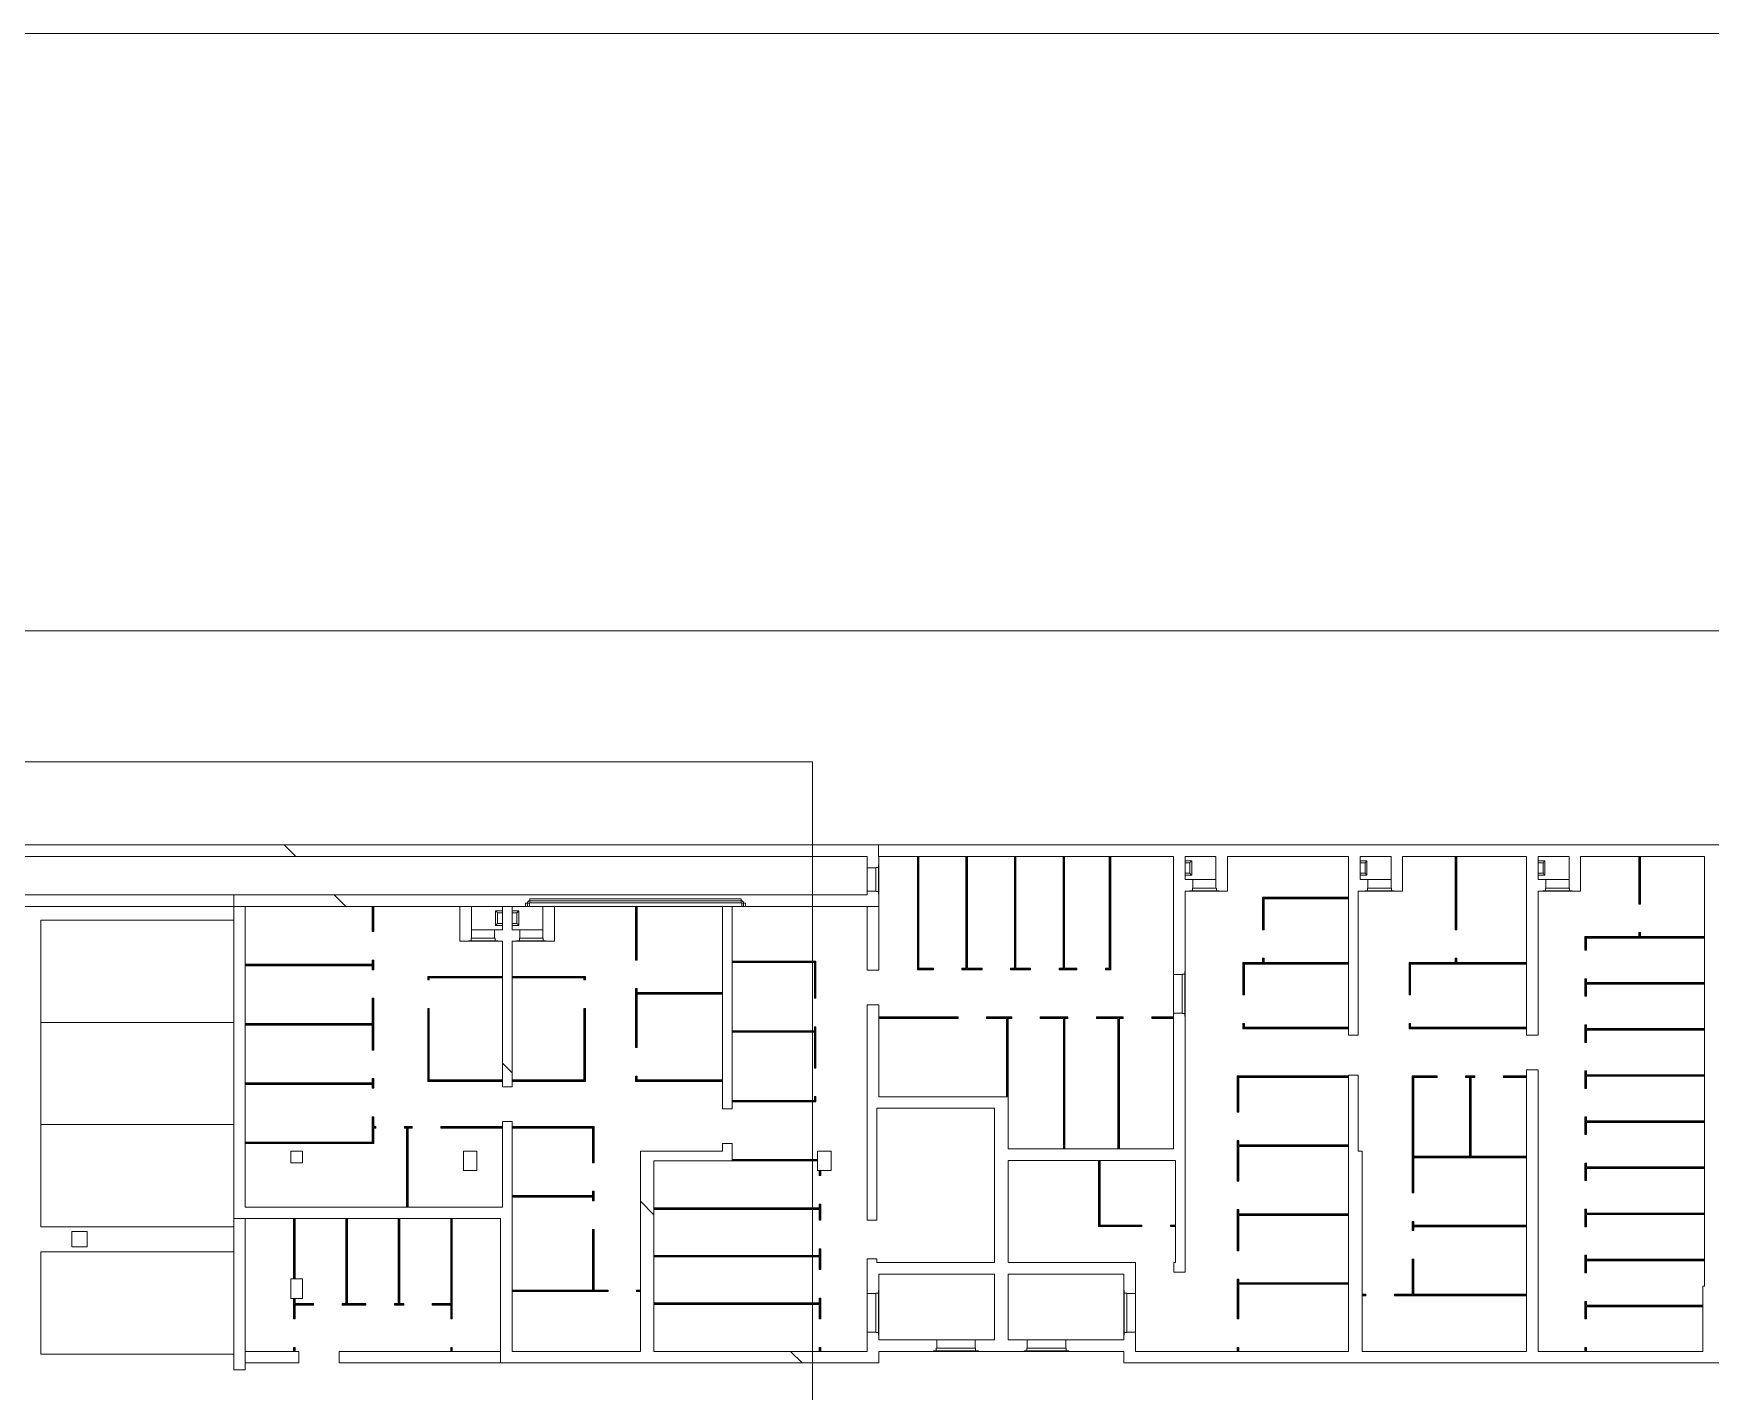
# Model space of a CAD drawing. Extents: x -1067 to 613, y -179 to 712.
# Drawn here: x 444.53 to 479.31, y 53.7 to 81.86 of the extents above; entities that cross this region are included whole.
import ezdxf
from ezdxf.lldxf.tags import DXFTag

# ---------------------------------------------------------------- set-up
doc = ezdxf.new("R2010")
doc.units = 0
doc.layers.get('0').update_dxf_attribs({"lineweight": 13})
doc.layers.add('G-____-TTLB-OTLN', color=7, linetype='Continuous', lineweight=13)
doc.layers.add('G-XREF-____-OTLN', color=7, linetype='Continuous', lineweight=13)
tags = doc.linetypes.add('IMPORT-_Verdeckte Linien_', pattern=[0.003, 0.002, -0.001]).pattern_tags.tags
tags[6:7] = [DXFTag(74, 4), DXFTag(75, 0), DXFTag(340, '0'), DXFTag(46, 1.0), DXFTag(50, 0.0), DXFTag(44, 0.0), DXFTag(45, 0.0)]
tags[4:5] = [DXFTag(74, 4), DXFTag(75, 0), DXFTag(340, '0'), DXFTag(46, 1.0), DXFTag(50, 0.0), DXFTag(44, 0.0), DXFTag(45, 0.0)]

# ---------------------------------------------------------------- blocks, each defined once
blk = doc.blocks.new('Blockreferenz-A0UNPC446I')
at = {"layer": 'G-XREF-____-OTLN', "color": 18, "linetype": 'ByBlock', "lineweight": -2, "ltscale": 0.13, "true_color": 0x4c0000}
blk.add_line((419.469, 69.471), (493.496, 69.471), dxfattribs=at)
at = {"layer": 'G-XREF-____-OTLN', "color": 0, "linetype": 'ByBlock', "lineweight": -2, "ltscale": 0.13}
for p, q in [((495.452, 65.036), (418.897, 65.036)), ((419.137, 64.796), (461.824, 64.796)), ((449.97, 64.796), (449.73, 65.036)), ((461.824, 64.796), (461.824, 64.556)), ((462.064, 64.62), (462.064, 64.796)), ((462.064, 64.796), (468.176, 64.796)), ((462.864, 64.796), (462.864, 62.444)), ((462.88, 62.46), (462.88, 64.796)), ((462.896, 62.476), (462.896, 64.796)), ((463.868, 64.796), (463.868, 62.476)), ((463.884, 62.476), (463.884, 64.796)), ((463.9, 62.476), (463.9, 64.796)), ((464.876, 64.796), (464.876, 62.476)), ((464.892, 62.476), (464.892, 64.796)), ((464.908, 62.476), (464.908, 64.796)), ((465.884, 64.796), (465.884, 62.476)), ((465.9, 62.476), (465.9, 64.796)), ((465.916, 62.476), (465.916, 64.796)), ((466.844, 64.796), (466.844, 62.476)), ((466.86, 62.46), (466.86, 64.796)), ((466.876, 62.444), (466.876, 64.796)), ((468.176, 64.796), (468.176, 62.344)), ((468.416, 64.316), (468.416, 64.796)), ((468.416, 64.796), (469.056, 64.796)), ((468.556, 64.706), (468.416, 64.706)), ((468.556, 64.406), (468.556, 64.706)), ((469.056, 64.796), (469.056, 64.14)), ((469.296, 64.076), (469.296, 64.796)), ((469.296, 64.796), (471.808, 64.796)), ((471.808, 64.796), (471.808, 61.236)), ((472.048, 64.316), (472.048, 64.796)), ((472.048, 64.796), (472.688, 64.796)), ((472.188, 64.706), (472.048, 64.706)), ((472.188, 64.406), (472.188, 64.706)), ((472.688, 64.796), (472.688, 64.14)), ((472.928, 64.076), (472.928, 64.796)), ((472.928, 64.796), (475.5, 64.796)), ((474.02, 64.796), (474.02, 63.276)), ((474.036, 64.796), (474.036, 63.276)), ((474.052, 63.276), (474.052, 64.796)), ((475.5, 64.796), (475.5, 61.092)), ((475.74, 64.316), (475.74, 64.796)), ((475.74, 64.796), (476.38, 64.796)), ((475.88, 64.706), (475.74, 64.706)), ((475.88, 64.406), (475.88, 64.706)), ((476.38, 64.796), (476.38, 64.14)), ((476.62, 64.076), (476.62, 64.796)), ((476.62, 64.796), (479.192, 64.796)), ((477.828, 64.796), (477.828, 63.808)), ((477.844, 63.808), (477.844, 64.796)), ((477.86, 63.808), (477.86, 64.796)), ((479.192, 64.796), (479.192, 59.312)), ((461.824, 64.556), (462, 64.556)), ((461.824, 64.076), (461.824, 64.556)), ((462, 64.564), (462.056, 64.564)), ((462, 64.556), (462, 64.076)), ((462.056, 64.564), (462.056, 64.62)), ((462.056, 64.62), (462.064, 64.62)), ((462.056, 64.564), (462.056, 64.068)), ((462.064, 64.62), (462.064, 64.012)), ((468.416, 64.666), (468.516, 64.666)), ((468.516, 64.446), (468.416, 64.446)), ((468.416, 64.406), (468.556, 64.406)), ((468.516, 64.666), (468.516, 64.446)), ((472.048, 64.666), (472.148, 64.666)), ((472.148, 64.446), (472.048, 64.446)), ((472.048, 64.406), (472.188, 64.406)), ((472.148, 64.666), (472.148, 64.446)), ((475.74, 64.666), (475.84, 64.666)), ((475.84, 64.446), (475.74, 64.446)), ((475.74, 64.406), (475.88, 64.406)), ((475.84, 64.666), (475.84, 64.446)), ((461.824, 63.996), (419.137, 63.996)), ((451.01, 63.756), (450.77, 63.996)), ((462, 64.076), (461.824, 64.076)), ((461.824, 64.076), (461.824, 63.996)), ((462.056, 64.068), (462, 64.068)), ((462.056, 64.012), (462.056, 64.068)), ((462.064, 64.012), (462.056, 64.012)), ((462.064, 62.436), (462.064, 64.012)), ((468.576, 64.316), (468.416, 64.316)), ((468.416, 62.408), (468.416, 64.076)), ((468.416, 64.076), (468.512, 64.076)), ((468.512, 64.076), (468.512, 64.084)), ((468.512, 64.084), (468.568, 64.084)), ((469.12, 64.076), (468.512, 64.076)), ((468.568, 64.084), (468.568, 64.14)), ((468.568, 64.14), (468.576, 64.14)), ((469.064, 64.084), (468.568, 64.084)), ((468.576, 64.14), (468.576, 64.316)), ((468.576, 64.316), (469.056, 64.316)), ((469.056, 64.14), (468.576, 64.14)), ((469.064, 64.14), (469.064, 64.084)), ((469.064, 64.084), (469.12, 64.084)), ((469.12, 64.084), (469.12, 64.076)), ((469.12, 64.076), (469.296, 64.076)), ((472.008, 61.092), (472.008, 64.076)), ((472.008, 64.076), (472.144, 64.076)), ((472.208, 64.316), (472.048, 64.316)), ((472.144, 64.076), (472.144, 64.084)), ((472.144, 64.084), (472.2, 64.084)), ((472.752, 64.076), (472.144, 64.076)), ((472.2, 64.084), (472.2, 64.14)), ((472.696, 64.084), (472.2, 64.084)), ((472.208, 64.14), (472.208, 64.316)), ((472.208, 64.316), (472.688, 64.316)), ((472.688, 64.14), (472.208, 64.14)), ((472.696, 64.14), (472.696, 64.084)), ((472.696, 64.084), (472.752, 64.084)), ((472.752, 64.084), (472.752, 64.076)), ((472.752, 64.076), (472.928, 64.076)), ((475.9, 64.316), (475.74, 64.316)), ((475.74, 61.092), (475.74, 64.076)), ((475.74, 64.076), (475.836, 64.076)), ((475.836, 64.076), (475.836, 64.084)), ((475.836, 64.084), (475.892, 64.084)), ((476.444, 64.076), (475.836, 64.076)), ((475.892, 64.084), (475.892, 64.14)), ((476.388, 64.084), (475.892, 64.084)), ((475.9, 64.14), (475.9, 64.316)), ((475.9, 64.316), (476.38, 64.316)), ((476.38, 64.14), (475.9, 64.14)), ((476.38, 64.14), (476.388, 64.14)), ((476.388, 64.14), (476.388, 64.084)), ((476.388, 64.084), (476.444, 64.084)), ((476.444, 64.084), (476.444, 64.076)), ((476.444, 64.076), (476.62, 64.076)), ((428.684, 63.756), (448.684, 63.756)), ((448.684, 63.756), (448.684, 54.152)), ((448.924, 62.527), (448.924, 63.756)), ((448.924, 63.756), (453.376, 63.756)), ((451.556, 63.756), (451.556, 63.239)), ((451.572, 63.239), (451.572, 63.756)), ((451.588, 63.239), (451.588, 63.756)), ((453.376, 63.756), (453.376, 63.036)), ((453.616, 63.1), (453.616, 63.756)), ((453.616, 63.756), (454.256, 63.756)), ((454.256, 63.666), (454.116, 63.666)), ((454.116, 63.666), (454.116, 63.366)), ((454.256, 63.756), (454.256, 63.276)), ((454.456, 63.276), (454.456, 63.756)), ((454.456, 63.756), (454.736, 63.756)), ((454.596, 63.666), (454.456, 63.666)), ((454.596, 63.366), (454.596, 63.666)), ((454.816, 63.828), (454.736, 63.828)), ((454.736, 63.828), (454.736, 63.756)), ((454.736, 63.828), (454.816, 63.828)), ((454.736, 63.756), (454.816, 63.756)), ((454.816, 63.756), (454.816, 63.828)), ((454.816, 63.756), (455.096, 63.756)), ((454.824, 63.916), (454.824, 63.836)), ((459.212, 63.916), (454.824, 63.916)), ((454.824, 63.836), (454.824, 63.916)), ((454.824, 63.836), (459.212, 63.836)), ((455.096, 63.756), (455.096, 63.1)), ((455.336, 63.036), (455.336, 63.756)), ((455.336, 63.756), (458.82, 63.756)), ((457.02, 63.756), (457.02, 62.646)), ((457.036, 62.646), (457.036, 63.756)), ((457.052, 62.646), (457.052, 63.756)), ((458.82, 63.756), (458.82, 60.144)), ((459.02, 59.56), (459.02, 63.756)), ((459.02, 63.756), (459.22, 63.756)), ((459.212, 63.836), (459.212, 63.916)), ((459.212, 63.916), (459.212, 63.836)), ((459.3, 63.828), (459.22, 63.828)), ((459.22, 63.828), (459.22, 63.756)), ((459.22, 63.828), (459.3, 63.828)), ((459.22, 63.756), (459.3, 63.756)), ((459.3, 63.756), (459.3, 63.828)), ((459.3, 63.756), (461.824, 63.756)), ((461.824, 63.756), (461.824, 62.436)), ((471.808, 63.948), (470.024, 63.948)), ((470.024, 63.948), (470.024, 63.276)), ((471.808, 63.932), (470.04, 63.932)), ((470.04, 63.932), (470.04, 63.276)), ((470.056, 63.276), (470.056, 63.916)), ((470.056, 63.916), (471.808, 63.916)), ((477.828, 63.808), (477.86, 63.808)), ((454.116, 63.366), (454.256, 63.366)), ((454.156, 63.406), (454.156, 63.626)), ((454.156, 63.626), (454.256, 63.626)), ((454.256, 63.406), (454.156, 63.406)), ((454.456, 63.626), (454.556, 63.626)), ((454.556, 63.406), (454.456, 63.406)), ((454.456, 63.366), (454.596, 63.366)), ((454.556, 63.626), (454.556, 63.406)), ((451.556, 63.239), (451.588, 63.239)), ((453.376, 63.036), (453.552, 63.036)), ((453.552, 63.036), (453.552, 63.044)), ((453.552, 63.044), (453.608, 63.044)), ((454.16, 63.036), (453.552, 63.036)), ((453.608, 63.044), (453.608, 63.1)), ((454.104, 63.044), (453.608, 63.044)), ((453.616, 63.276), (454.096, 63.276)), ((453.616, 63.1), (454.096, 63.1)), ((454.256, 63.276), (454.096, 63.276)), ((454.096, 63.276), (454.096, 63.1)), ((454.096, 63.1), (454.104, 63.1)), ((454.104, 63.1), (454.104, 63.044)), ((454.104, 63.044), (454.16, 63.044)), ((454.16, 63.044), (454.16, 63.036)), ((454.16, 63.036), (454.256, 63.036)), ((454.256, 63.036), (454.256, 60.02)), ((454.616, 63.276), (454.456, 63.276)), ((454.456, 60.02), (454.456, 63.036)), ((454.456, 63.036), (454.552, 63.036)), ((454.552, 63.036), (454.552, 63.044)), ((454.552, 63.044), (454.608, 63.044)), ((455.16, 63.036), (454.552, 63.036)), ((454.608, 63.044), (454.608, 63.1)), ((455.104, 63.044), (454.608, 63.044)), ((454.616, 63.1), (454.616, 63.276)), ((454.616, 63.276), (455.096, 63.276)), ((455.096, 63.1), (454.616, 63.1)), ((455.096, 63.1), (455.104, 63.1)), ((455.104, 63.1), (455.104, 63.044)), ((455.104, 63.044), (455.16, 63.044)), ((455.16, 63.044), (455.16, 63.036)), ((455.16, 63.036), (455.336, 63.036)), ((470.024, 63.276), (470.056, 63.276)), ((474.02, 63.276), (474.052, 63.276)), ((477.828, 63.136), (476.708, 63.136)), ((476.708, 63.136), (476.708, 62.852)), ((476.724, 62.852), (476.724, 63.136)), ((479.192, 63.12), (476.724, 63.12)), ((476.74, 63.12), (476.74, 63.104)), ((476.74, 62.852), (476.74, 63.104)), ((476.74, 63.104), (479.192, 63.104)), ((477.86, 63.216), (477.828, 63.216)), ((477.828, 63.216), (477.828, 63.136)), ((477.828, 63.136), (477.844, 63.136)), ((477.844, 63.136), (477.844, 63.216)), ((477.86, 63.136), (477.86, 63.216)), ((479.192, 63.136), (477.86, 63.136)), ((451.588, 62.647), (451.556, 62.647)), ((451.556, 62.647), (451.556, 62.559)), ((451.572, 62.447), (451.572, 62.647)), ((451.588, 62.447), (451.588, 62.647)), ((457.02, 62.646), (457.052, 62.646)), ((460.76, 62.627), (459.02, 62.627)), ((459.02, 62.611), (460.744, 62.611)), ((460.744, 62.611), (460.744, 61.853)), ((460.76, 61.853), (460.76, 62.627)), ((470.056, 62.684), (470.024, 62.684)), ((470.024, 62.684), (470.024, 62.596)), ((470.04, 62.684), (470.04, 62.596)), ((470.056, 62.596), (470.056, 62.684)), ((474.052, 62.684), (474.02, 62.684)), ((474.02, 62.684), (474.02, 62.596)), ((474.036, 62.684), (474.036, 62.596)), ((474.052, 62.596), (474.052, 62.684)), ((476.708, 62.852), (476.74, 62.852)), ((451.556, 62.559), (448.924, 62.559)), ((451.556, 62.543), (448.924, 62.543)), ((448.924, 62.527), (451.556, 62.527)), ((448.924, 57.524), (448.924, 62.527)), ((451.556, 62.559), (451.556, 62.543)), ((451.556, 62.527), (451.556, 62.447)), ((451.556, 62.447), (451.588, 62.447)), ((454.256, 62.308), (452.708, 62.308)), ((452.708, 62.308), (452.708, 62.236)), ((452.724, 62.236), (452.724, 62.292)), ((452.724, 62.292), (454.256, 62.292)), ((452.74, 62.236), (452.74, 62.276)), ((452.74, 62.276), (454.256, 62.276)), ((455.98, 62.308), (454.456, 62.308)), ((455.964, 62.292), (454.456, 62.292)), ((454.456, 62.276), (455.948, 62.276)), ((455.948, 62.276), (455.948, 62.236)), ((455.964, 62.236), (455.964, 62.292)), ((455.98, 62.236), (455.98, 62.308)), ((459.02, 62.595), (460.728, 62.595)), ((460.728, 62.595), (460.728, 61.853)), ((461.824, 62.436), (462.064, 62.436)), ((462.864, 62.444), (463.196, 62.444)), ((463.196, 62.46), (462.88, 62.46)), ((463.196, 62.476), (462.896, 62.476)), ((463.196, 62.444), (463.196, 62.476)), ((463.868, 62.476), (463.788, 62.476)), ((463.788, 62.476), (463.788, 62.444)), ((463.788, 62.46), (464.204, 62.46)), ((463.788, 62.444), (464.204, 62.444)), ((463.868, 62.476), (463.884, 62.476)), ((464.204, 62.476), (463.9, 62.476)), ((464.204, 62.444), (464.204, 62.476)), ((464.876, 62.476), (464.796, 62.476)), ((464.796, 62.476), (464.796, 62.444)), ((464.796, 62.46), (465.212, 62.46)), ((464.796, 62.444), (465.212, 62.444)), ((464.876, 62.476), (464.892, 62.476)), ((465.212, 62.476), (464.908, 62.476)), ((465.212, 62.444), (465.212, 62.476)), ((465.884, 62.476), (465.804, 62.476)), ((465.804, 62.476), (465.804, 62.444)), ((465.804, 62.46), (466.172, 62.46)), ((465.804, 62.444), (466.172, 62.444)), ((465.884, 62.476), (465.9, 62.476)), ((466.172, 62.476), (465.916, 62.476)), ((466.172, 62.444), (466.172, 62.476)), ((466.844, 62.476), (466.764, 62.476)), ((466.764, 62.476), (466.764, 62.444)), ((466.764, 62.46), (466.86, 62.46)), ((466.764, 62.444), (466.876, 62.444)), ((468.176, 62.344), (468.352, 62.344)), ((468.176, 61.544), (468.176, 62.344)), ((468.352, 62.352), (468.408, 62.352)), ((468.352, 62.344), (468.352, 61.544)), ((468.408, 62.352), (468.408, 62.408)), ((468.408, 62.408), (468.416, 62.408)), ((468.408, 62.352), (468.408, 61.536)), ((468.416, 62.408), (468.416, 61.48)), ((470.024, 62.596), (469.616, 62.596)), ((469.616, 62.596), (469.616, 61.924)), ((471.808, 62.58), (469.632, 62.58)), ((469.632, 62.58), (469.632, 61.924)), ((469.648, 61.924), (469.648, 62.564)), ((469.648, 62.564), (471.808, 62.564)), ((470.04, 62.596), (470.056, 62.596)), ((471.808, 62.596), (470.056, 62.596)), ((474.02, 62.596), (473.06, 62.596)), ((473.06, 62.596), (473.06, 61.924)), ((475.5, 62.58), (473.076, 62.58)), ((473.076, 62.58), (473.076, 61.924)), ((473.092, 61.924), (473.092, 62.564)), ((473.092, 62.564), (475.5, 62.564)), ((474.036, 62.596), (474.052, 62.596)), ((475.5, 62.596), (474.052, 62.596)), ((476.74, 62.26), (476.708, 62.26)), ((476.708, 62.26), (476.708, 61.896)), ((476.724, 61.896), (476.724, 62.26)), ((476.74, 62.18), (476.74, 62.26)), ((452.708, 62.236), (452.74, 62.236)), ((455.948, 62.236), (455.98, 62.236)), ((457.052, 62.054), (457.02, 62.054)), ((457.02, 62.054), (457.02, 60.832)), ((457.036, 60.832), (457.036, 62.054)), ((457.052, 61.974), (457.052, 62.054)), ((458.82, 61.974), (457.052, 61.974)), ((457.052, 61.958), (457.052, 61.974)), ((458.82, 61.958), (457.052, 61.958)), ((457.052, 60.832), (457.052, 61.942)), ((457.052, 61.942), (458.82, 61.942)), ((469.616, 61.924), (469.648, 61.924)), ((473.06, 61.924), (473.092, 61.924)), ((479.192, 62.18), (476.74, 62.18)), ((479.192, 62.164), (476.74, 62.164)), ((476.74, 62.164), (476.74, 62.148)), ((476.74, 61.896), (476.74, 62.148)), ((476.74, 62.148), (479.192, 62.148)), ((451.588, 61.855), (451.556, 61.855)), ((451.556, 61.855), (451.556, 61.33)), ((451.572, 60.781), (451.572, 61.855)), ((451.588, 60.781), (451.588, 61.855)), ((452.74, 61.644), (452.708, 61.644)), ((452.708, 61.644), (452.708, 60.128)), ((452.724, 60.144), (452.724, 61.644)), ((452.74, 60.16), (452.74, 61.644)), ((455.98, 61.644), (455.948, 61.644)), ((455.948, 61.644), (455.948, 60.16)), ((455.964, 60.144), (455.964, 61.644)), ((455.98, 60.128), (455.98, 61.644)), ((460.728, 61.853), (460.76, 61.853)), ((462.064, 61.716), (461.824, 61.716)), ((461.824, 61.716), (461.824, 57.252)), ((462.064, 59.812), (462.064, 61.716)), ((476.708, 61.896), (476.74, 61.896)), ((451.556, 61.33), (448.924, 61.33)), ((451.556, 61.314), (448.924, 61.314)), ((448.924, 61.298), (451.556, 61.298)), ((451.556, 61.33), (451.556, 61.314)), ((451.556, 61.298), (451.556, 60.781)), ((460.76, 61.261), (460.728, 61.261)), ((460.728, 61.261), (460.728, 61.181)), ((460.744, 60.407), (460.744, 61.261)), ((460.76, 60.407), (460.76, 61.261)), ((463.708, 61.468), (462.064, 61.468)), ((462.064, 61.452), (463.708, 61.452)), ((462.064, 61.436), (463.708, 61.436)), ((463.708, 61.436), (463.708, 61.468)), ((464.82, 61.468), (464.3, 61.468)), ((464.3, 61.468), (464.3, 61.436)), ((464.3, 61.452), (464.82, 61.452)), ((464.3, 61.436), (464.712, 61.436)), ((464.712, 61.436), (464.712, 59.812)), ((464.728, 59.812), (464.728, 61.436)), ((464.728, 61.436), (464.744, 61.436)), ((464.744, 59.812), (464.744, 61.436)), ((464.744, 61.436), (464.82, 61.436)), ((464.82, 61.436), (464.82, 61.468)), ((465.986, 61.468), (465.412, 61.468)), ((465.412, 61.468), (465.412, 61.436)), ((465.412, 61.452), (465.986, 61.452)), ((465.412, 61.436), (465.892, 61.436)), ((465.892, 61.436), (465.892, 58.732)), ((465.908, 58.732), (465.908, 61.436)), ((465.908, 61.436), (465.924, 61.436)), ((465.924, 58.732), (465.924, 61.436)), ((465.924, 61.436), (465.986, 61.436)), ((465.986, 61.436), (465.986, 61.468)), ((467.131, 61.468), (466.578, 61.468)), ((466.578, 61.468), (466.578, 61.436)), ((466.578, 61.452), (467.131, 61.452)), ((466.578, 61.436), (467.024, 61.436)), ((467.024, 61.436), (467.024, 58.732)), ((467.04, 58.732), (467.04, 61.436)), ((467.04, 61.436), (467.056, 61.436)), ((467.056, 58.732), (467.056, 61.436)), ((467.056, 61.436), (467.131, 61.436)), ((467.131, 61.436), (467.131, 61.468)), ((468.176, 61.468), (467.723, 61.468)), ((467.723, 61.468), (467.723, 61.436)), ((467.723, 61.452), (468.176, 61.452)), ((467.723, 61.436), (468.176, 61.436)), ((468.352, 61.544), (468.176, 61.544)), ((468.176, 61.544), (468.176, 58.732)), ((468.408, 61.536), (468.352, 61.536)), ((468.408, 61.48), (468.408, 61.536)), ((468.416, 61.48), (468.408, 61.48)), ((468.416, 56.172), (468.416, 61.48)), ((469.648, 61.332), (469.616, 61.332)), ((469.616, 61.332), (469.616, 61.22)), ((469.616, 61.22), (471.808, 61.22)), ((469.632, 61.236), (469.632, 61.332)), ((471.808, 61.236), (469.632, 61.236)), ((469.648, 61.252), (469.648, 61.332)), ((471.808, 61.252), (469.648, 61.252)), ((471.808, 61.236), (471.808, 61.092)), ((473.092, 61.332), (473.06, 61.332)), ((473.06, 61.332), (473.06, 61.22)), ((473.06, 61.22), (475.5, 61.22)), ((473.076, 61.236), (473.076, 61.332)), ((475.5, 61.236), (473.076, 61.236)), ((473.092, 61.252), (473.092, 61.332)), ((475.5, 61.252), (473.092, 61.252)), ((476.74, 61.304), (476.708, 61.304)), ((476.708, 61.304), (476.708, 60.94)), ((476.724, 60.94), (476.724, 61.304)), ((476.74, 61.224), (476.74, 61.304)), ((479.192, 61.224), (476.74, 61.224)), ((460.728, 61.181), (459.02, 61.181)), ((459.02, 61.165), (460.728, 61.165)), ((459.02, 61.149), (460.728, 61.149)), ((460.728, 61.165), (460.728, 61.149)), ((460.728, 61.149), (460.728, 60.407)), ((471.808, 61.092), (472.008, 61.092)), ((475.5, 61.092), (475.74, 61.092)), ((476.708, 60.94), (476.74, 60.94)), ((479.192, 61.208), (476.74, 61.208)), ((476.74, 61.208), (476.74, 61.192)), ((476.74, 60.94), (476.74, 61.192)), ((476.74, 61.192), (479.192, 61.192)), ((451.556, 60.781), (451.588, 60.781)), ((457.02, 60.832), (457.052, 60.832)), ((451.588, 60.189), (451.556, 60.189)), ((451.556, 60.189), (451.556, 60.101)), ((451.572, 59.989), (451.572, 60.189)), ((451.588, 59.989), (451.588, 60.189)), ((454.456, 60.309), (454.256, 60.509)), ((457.052, 60.24), (457.02, 60.24)), ((457.02, 60.24), (457.02, 60.128)), ((457.036, 60.144), (457.036, 60.24)), ((457.052, 60.16), (457.052, 60.24)), ((460.728, 60.407), (460.76, 60.407)), ((471.808, 60.244), (469.496, 60.244)), ((469.496, 60.244), (469.496, 59.494)), ((471.808, 60.228), (469.512, 60.228)), ((469.512, 60.228), (469.512, 59.494)), ((469.528, 59.494), (469.528, 60.212)), ((469.528, 60.212), (471.808, 60.212)), ((472.008, 60.258), (471.808, 60.258)), ((471.808, 60.258), (471.808, 54.532)), ((472.008, 58.68), (472.008, 60.258)), ((473.642, 60.244), (473.128, 60.244)), ((473.128, 60.244), (473.128, 57.82)), ((473.642, 60.228), (473.144, 60.228)), ((473.144, 60.228), (473.144, 57.82)), ((473.16, 58.58), (473.16, 60.212)), ((473.16, 60.212), (473.642, 60.212)), ((473.642, 60.212), (473.642, 60.244)), ((474.426, 60.244), (474.234, 60.244)), ((474.234, 60.244), (474.234, 60.212)), ((474.426, 60.228), (474.234, 60.228)), ((474.234, 60.212), (474.314, 60.212)), ((474.314, 60.212), (474.314, 58.58)), ((474.346, 60.212), (474.33, 60.212)), ((474.33, 60.212), (474.33, 58.58)), ((474.346, 58.58), (474.346, 60.212)), ((474.346, 60.212), (474.426, 60.212)), ((474.426, 60.212), (474.426, 60.244)), ((475.5, 60.244), (475.018, 60.244)), ((475.018, 60.244), (475.018, 60.212)), ((475.5, 60.228), (475.018, 60.228)), ((475.018, 60.212), (475.5, 60.212)), ((475.74, 60.372), (475.5, 60.372)), ((475.5, 60.372), (475.5, 58.564)), ((475.74, 54.532), (475.74, 60.372)), ((476.74, 60.348), (476.708, 60.348)), ((476.708, 60.348), (476.708, 59.984)), ((476.724, 59.984), (476.724, 60.348)), ((476.74, 60.268), (476.74, 60.348)), ((479.192, 60.268), (476.74, 60.268)), ((479.192, 60.252), (476.74, 60.252)), ((476.74, 60.252), (476.74, 60.236)), ((476.74, 59.984), (476.74, 60.236)), ((476.74, 60.236), (479.192, 60.236)), ((451.556, 60.101), (448.924, 60.101)), ((451.556, 60.085), (448.924, 60.085)), ((448.924, 60.069), (451.556, 60.069)), ((451.556, 60.101), (451.556, 60.085)), ((451.556, 60.069), (451.556, 59.989)), ((451.556, 59.989), (451.588, 59.989)), ((452.708, 60.128), (454.256, 60.128)), ((454.256, 60.144), (452.724, 60.144)), ((454.256, 60.16), (452.74, 60.16)), ((454.256, 60.02), (454.456, 60.02)), ((455.948, 60.16), (454.456, 60.16)), ((454.456, 60.144), (455.964, 60.144)), ((454.456, 60.128), (455.98, 60.128)), ((457.02, 60.128), (458.82, 60.128)), ((458.82, 60.144), (457.036, 60.144)), ((458.82, 60.16), (457.052, 60.16)), ((458.82, 60.144), (458.82, 59.56)), ((476.708, 59.984), (476.74, 59.984)), ((458.82, 59.56), (459.02, 59.56)), ((460.728, 59.735), (459.02, 59.735)), ((459.02, 59.719), (460.744, 59.719)), ((459.02, 59.703), (460.76, 59.703)), ((460.76, 59.815), (460.728, 59.815)), ((460.728, 59.815), (460.728, 59.735)), ((460.744, 59.719), (460.744, 59.815)), ((460.76, 59.703), (460.76, 59.815)), ((462.024, 57.252), (462.024, 59.572)), ((462.024, 59.572), (464.464, 59.572)), ((464.744, 59.812), (462.064, 59.812)), ((464.464, 59.572), (464.464, 56.372)), ((464.744, 58.732), (464.744, 59.812)), ((469.496, 59.494), (469.528, 59.494)), ((451.588, 59.397), (451.556, 59.397)), ((451.556, 59.397), (451.556, 58.872)), ((451.572, 59.397), (451.572, 58.84)), ((451.588, 59.192), (451.588, 59.397)), ((451.632, 59.192), (451.588, 59.192)), ((451.632, 59.176), (451.588, 59.176)), ((451.588, 59.176), (451.588, 59.16)), ((451.588, 58.84), (451.588, 59.16)), ((451.588, 59.16), (451.632, 59.16)), ((451.632, 59.16), (451.632, 59.192)), ((452.388, 59.192), (452.224, 59.192)), ((452.224, 59.192), (452.224, 59.16)), ((452.388, 59.176), (452.224, 59.176)), ((452.224, 59.16), (452.268, 59.16)), ((452.268, 59.16), (452.268, 57.524)), ((452.284, 59.16), (452.268, 59.16)), ((452.284, 57.524), (452.284, 59.16)), ((452.3, 57.524), (452.3, 59.16)), ((452.3, 59.16), (452.388, 59.16)), ((452.388, 59.16), (452.388, 59.192)), ((454.256, 59.192), (452.98, 59.192)), ((452.98, 59.192), (452.98, 59.16)), ((454.256, 59.176), (452.98, 59.176)), ((452.98, 59.16), (454.256, 59.16)), ((454.456, 59.3), (454.256, 59.3)), ((454.256, 59.3), (454.256, 57.524)), ((454.456, 54.532), (454.456, 59.3)), ((456.157, 59.192), (454.456, 59.192)), ((456.141, 59.176), (454.456, 59.176)), ((454.456, 59.16), (456.125, 59.16)), ((456.125, 59.16), (456.125, 58.444)), ((456.141, 58.444), (456.141, 59.176)), ((456.157, 58.444), (456.157, 59.192)), ((476.74, 59.392), (476.708, 59.392)), ((476.708, 59.392), (476.708, 59.028)), ((476.724, 59.028), (476.724, 59.392)), ((476.74, 59.312), (476.74, 59.392)), ((479.192, 59.312), (476.74, 59.312)), ((479.192, 59.296), (476.74, 59.296)), ((476.74, 59.296), (476.74, 59.28)), ((476.74, 59.028), (476.74, 59.28)), ((476.74, 59.28), (479.192, 59.28)), ((479.192, 59.312), (479.192, 55.884)), ((451.556, 58.872), (448.924, 58.872)), ((451.572, 58.856), (448.924, 58.856)), ((448.924, 58.84), (451.588, 58.84)), ((451.556, 58.856), (451.556, 58.872)), ((459.02, 58.84), (458.82, 58.84)), ((458.82, 58.84), (458.82, 58.68)), ((459.02, 58.48), (459.02, 58.84)), ((469.528, 58.902), (469.496, 58.902)), ((469.496, 58.902), (469.496, 58.064)), ((469.512, 58.064), (469.512, 58.902)), ((469.528, 58.814), (469.528, 58.902)), ((471.808, 58.814), (469.528, 58.814)), ((469.528, 58.798), (469.528, 58.814)), ((471.808, 58.798), (469.528, 58.798)), ((469.528, 58.064), (469.528, 58.782)), ((469.528, 58.782), (471.808, 58.782)), ((476.708, 59.028), (476.74, 59.028)), ((450.112, 58.68), (449.872, 58.68)), ((449.872, 58.68), (449.872, 58.44)), ((449.872, 58.44), (450.112, 58.44)), ((450.112, 58.44), (450.112, 58.68)), ((453.728, 58.68), (453.448, 58.68)), ((453.448, 58.68), (453.448, 58.28)), ((453.728, 58.28), (453.728, 58.68)), ((456.125, 58.444), (456.157, 58.444)), ((458.82, 58.68), (457.12, 58.68)), ((457.12, 58.68), (457.12, 54.532)), ((457.4, 56.506), (457.4, 58.48)), ((457.4, 58.48), (459.02, 58.48)), ((460.792, 58.512), (459.02, 58.512)), ((459.02, 58.496), (460.792, 58.496)), ((459.02, 58.48), (460.792, 58.48)), ((461.072, 58.68), (460.792, 58.68)), ((460.792, 58.68), (460.792, 58.28)), ((460.792, 58.48), (460.792, 58.512)), ((461.072, 58.28), (461.072, 58.68)), ((468.176, 58.732), (464.744, 58.732)), ((464.744, 56.372), (464.744, 58.492)), ((464.744, 58.492), (468.216, 58.492)), ((466.62, 58.492), (466.62, 57.12)), ((466.636, 58.492), (466.636, 57.136)), ((466.652, 57.152), (466.652, 58.492)), ((468.216, 58.492), (468.216, 56.372)), ((472.088, 58.68), (472.008, 58.68)), ((472.088, 54.532), (472.088, 58.68)), ((474.314, 58.58), (473.16, 58.58)), ((473.16, 58.564), (473.16, 58.58)), ((475.5, 58.564), (473.16, 58.564)), ((473.16, 57.82), (473.16, 58.548)), ((473.16, 58.548), (475.5, 58.548)), ((474.33, 58.58), (474.314, 58.58)), ((475.5, 58.58), (474.346, 58.58)), ((475.5, 58.564), (475.5, 54.532)), ((476.74, 58.436), (476.708, 58.436)), ((476.708, 58.436), (476.708, 58.072)), ((476.724, 58.072), (476.724, 58.436)), ((476.74, 58.356), (476.74, 58.436)), ((453.448, 58.28), (453.728, 58.28)), ((460.792, 58.28), (461.072, 58.28)), ((460.828, 58.28), (460.828, 58.178)), ((460.86, 58.28), (460.828, 58.28)), ((460.828, 58.178), (460.86, 58.178)), ((460.844, 58.178), (460.844, 58.28)), ((460.86, 58.178), (460.86, 58.28)), ((479.192, 58.356), (476.74, 58.356)), ((479.192, 58.34), (476.74, 58.34)), ((476.74, 58.34), (476.74, 58.324)), ((476.74, 58.072), (476.74, 58.324)), ((476.74, 58.324), (479.192, 58.324)), ((456.125, 57.764), (454.456, 57.764)), ((456.125, 57.748), (454.456, 57.748)), ((456.157, 57.852), (456.125, 57.852)), ((456.125, 57.852), (456.125, 57.764)), ((456.125, 57.764), (456.125, 57.748)), ((456.141, 57.652), (456.141, 57.852)), ((456.157, 57.652), (456.157, 57.852)), ((469.496, 58.064), (469.528, 58.064)), ((473.128, 57.82), (473.16, 57.82)), ((476.708, 58.072), (476.74, 58.072)), ((454.256, 57.524), (448.924, 57.524)), ((454.456, 57.732), (456.125, 57.732)), ((456.125, 57.732), (456.125, 57.652)), ((456.125, 57.652), (456.157, 57.652)), ((457.4, 57.365), (457.12, 57.645)), ((460.828, 57.509), (457.4, 57.509)), ((457.4, 57.493), (460.828, 57.493)), ((457.4, 57.477), (460.828, 57.477)), ((460.86, 57.586), (460.828, 57.586)), ((460.828, 57.586), (460.828, 57.509)), ((460.828, 57.493), (460.828, 57.509)), ((460.828, 57.477), (460.828, 57.252)), ((460.844, 57.252), (460.844, 57.586)), ((460.86, 57.252), (460.86, 57.586)), ((469.528, 57.472), (469.496, 57.472)), ((469.496, 57.472), (469.496, 56.618)), ((469.512, 56.618), (469.512, 57.472)), ((469.528, 57.384), (469.528, 57.472)), ((476.74, 57.48), (476.708, 57.48)), ((476.708, 57.48), (476.708, 57.116)), ((476.724, 57.116), (476.724, 57.48)), ((476.74, 57.4), (476.74, 57.48)), ((479.192, 57.4), (476.74, 57.4)), ((448.684, 57.284), (448.924, 57.284)), ((448.924, 54.532), (448.924, 57.284)), ((448.924, 57.284), (454.216, 57.284)), ((449.924, 57.284), (449.924, 56.036)), ((449.94, 56.036), (449.94, 57.284)), ((449.956, 56.036), (449.956, 57.284)), ((451.011, 57.284), (451.011, 55.524)), ((451.027, 55.524), (451.027, 57.284)), ((451.043, 55.524), (451.043, 57.284)), ((452.098, 57.284), (452.098, 55.524)), ((452.114, 55.524), (452.114, 57.284)), ((452.13, 55.524), (452.13, 57.284)), ((453.184, 57.284), (453.184, 55.524)), ((453.2, 55.204), (453.2, 57.284)), ((453.216, 55.204), (453.216, 57.284)), ((454.216, 57.284), (454.216, 54.292)), ((456.157, 57.06), (456.125, 57.06)), ((456.125, 57.06), (456.125, 55.804)), ((456.141, 55.804), (456.141, 57.06)), ((456.157, 55.804), (456.157, 57.06)), ((460.828, 57.252), (460.86, 57.252)), ((461.824, 57.252), (462.024, 57.252)), ((466.62, 57.12), (467.52, 57.12)), ((466.636, 57.136), (467.52, 57.136)), ((467.52, 57.152), (466.652, 57.152)), ((467.52, 57.12), (467.52, 57.152)), ((468.216, 57.152), (468.112, 57.152)), ((468.112, 57.152), (468.112, 57.12)), ((468.112, 57.136), (468.216, 57.136)), ((468.112, 57.12), (468.216, 57.12)), ((471.808, 57.384), (469.528, 57.384)), ((469.528, 57.368), (469.528, 57.384)), ((471.808, 57.368), (469.528, 57.368)), ((469.528, 56.618), (469.528, 57.352)), ((469.528, 57.352), (471.808, 57.352)), ((473.16, 57.228), (473.128, 57.228)), ((473.128, 57.228), (473.128, 57.036)), ((473.144, 57.036), (473.144, 57.228)), ((473.16, 57.148), (473.16, 57.228)), ((475.5, 57.148), (473.16, 57.148)), ((473.16, 57.132), (473.16, 57.148)), ((475.5, 57.132), (473.16, 57.132)), ((473.16, 57.036), (473.16, 57.116)), ((473.16, 57.116), (475.5, 57.116)), ((476.708, 57.116), (476.74, 57.116)), ((479.192, 57.384), (476.74, 57.384)), ((476.74, 57.384), (476.74, 57.368)), ((476.74, 57.116), (476.74, 57.368)), ((476.74, 57.368), (479.192, 57.368)), ((445.644, 57.016), (445.324, 57.016)), ((445.324, 57.016), (445.324, 56.696)), ((445.324, 56.696), (445.644, 56.696)), ((445.644, 56.696), (445.644, 57.016)), ((473.128, 57.036), (473.16, 57.036)), ((460.828, 56.522), (457.4, 56.522)), ((457.4, 56.506), (460.828, 56.506)), ((457.4, 54.532), (457.4, 56.506)), ((457.4, 56.49), (460.828, 56.49)), ((460.86, 56.66), (460.828, 56.66)), ((460.828, 56.66), (460.828, 56.522)), ((460.828, 56.506), (460.828, 56.522)), ((460.828, 56.49), (460.828, 56.228)), ((460.844, 56.228), (460.844, 56.66)), ((460.86, 56.228), (460.86, 56.66)), ((461.824, 56.452), (461.824, 55.732)), ((462.024, 56.452), (461.824, 56.452)), ((462.024, 56.372), (462.024, 56.452)), ((464.464, 56.372), (462.024, 56.372)), ((467.384, 56.372), (464.744, 56.372)), ((467.384, 55.732), (467.384, 56.372)), ((468.216, 56.372), (468.184, 56.372)), ((468.184, 56.372), (468.184, 56.172)), ((469.496, 56.618), (469.528, 56.618)), ((473.16, 56.444), (473.128, 56.444)), ((473.128, 56.444), (473.128, 55.716)), ((473.144, 55.716), (473.144, 56.444)), ((473.16, 55.716), (473.16, 56.444)), ((476.74, 56.524), (476.708, 56.524)), ((476.708, 56.524), (476.708, 56.16)), ((476.724, 56.16), (476.724, 56.524)), ((476.74, 56.444), (476.74, 56.524)), ((479.192, 56.444), (476.74, 56.444)), ((479.192, 56.428), (476.74, 56.428)), ((476.74, 56.428), (476.74, 56.412)), ((476.74, 56.16), (476.74, 56.412)), ((476.74, 56.412), (479.192, 56.412)), ((450.112, 56.036), (449.872, 56.036)), ((449.872, 56.036), (449.872, 55.628)), ((449.924, 56.036), (449.956, 56.036)), ((450.112, 55.628), (450.112, 56.036)), ((460.828, 56.228), (460.86, 56.228)), ((462.064, 55.796), (462.064, 56.132)), ((462.064, 56.132), (464.464, 56.132)), ((464.464, 56.132), (464.464, 54.772)), ((464.744, 54.772), (464.744, 56.132)), ((464.744, 56.132), (467.144, 56.132)), ((467.144, 56.132), (467.144, 55.796)), ((468.184, 56.172), (468.416, 56.172)), ((469.528, 56.026), (469.496, 56.026)), ((469.496, 56.026), (469.496, 55.204)), ((469.512, 55.204), (469.512, 56.026)), ((469.528, 55.954), (469.528, 56.026)), ((476.708, 56.16), (476.74, 56.16)), ((456.125, 55.804), (454.456, 55.804)), ((456.448, 55.788), (454.456, 55.788)), ((454.456, 55.772), (456.448, 55.772)), ((456.125, 55.804), (456.141, 55.804)), ((456.448, 55.804), (456.157, 55.804)), ((456.448, 55.772), (456.448, 55.804)), ((457.12, 55.804), (457.04, 55.804)), ((457.04, 55.804), (457.04, 55.772)), ((457.12, 55.788), (457.04, 55.788)), ((457.04, 55.772), (457.12, 55.772)), ((461.824, 55.732), (462, 55.732)), ((461.824, 54.932), (461.824, 55.732)), ((462, 55.732), (462, 55.74)), ((462, 55.74), (462.056, 55.74)), ((462, 54.932), (462, 55.732)), ((462.056, 55.74), (462.056, 55.796)), ((462.056, 55.796), (462.064, 55.796)), ((462.056, 55.74), (462.056, 54.924)), ((462.064, 55.796), (462.064, 54.868)), ((467.144, 55.796), (467.152, 55.796)), ((467.144, 54.868), (467.144, 55.796)), ((467.152, 55.796), (467.152, 55.74)), ((467.152, 55.74), (467.208, 55.74)), ((467.152, 54.924), (467.152, 55.74)), ((467.208, 55.732), (467.384, 55.732)), ((467.208, 55.732), (467.208, 54.932)), ((467.384, 55.732), (467.384, 54.932)), ((471.808, 55.954), (469.528, 55.954)), ((469.528, 55.938), (469.528, 55.954)), ((471.808, 55.938), (469.528, 55.938)), ((469.528, 55.204), (469.528, 55.922)), ((469.528, 55.922), (471.808, 55.922)), ((472.168, 55.716), (472.088, 55.716)), ((472.168, 55.7), (472.088, 55.7)), ((472.088, 55.684), (472.168, 55.684)), ((472.168, 55.684), (472.168, 55.716)), ((473.128, 55.716), (472.76, 55.716)), ((472.76, 55.716), (472.76, 55.684)), ((475.5, 55.7), (472.76, 55.7)), ((472.76, 55.684), (475.5, 55.684)), ((473.16, 55.716), (473.144, 55.716)), ((475.5, 55.716), (473.16, 55.716)), ((479.192, 55.884), (479.152, 55.884)), ((479.152, 55.884), (479.152, 54.532)), ((449.872, 55.628), (450.112, 55.628)), ((449.924, 55.628), (449.924, 55.204)), ((449.956, 55.628), (449.924, 55.628)), ((449.94, 55.204), (449.94, 55.628)), ((449.956, 55.524), (449.956, 55.628)), ((450.339, 55.524), (449.956, 55.524)), ((450.339, 55.508), (449.956, 55.508)), ((449.956, 55.508), (449.956, 55.492)), ((449.956, 55.204), (449.956, 55.492)), ((449.956, 55.492), (450.339, 55.492)), ((450.339, 55.492), (450.339, 55.524)), ((451.011, 55.524), (450.931, 55.524)), ((450.931, 55.524), (450.931, 55.492)), ((451.426, 55.508), (450.931, 55.508)), ((450.931, 55.492), (451.426, 55.492)), ((451.011, 55.524), (451.027, 55.524)), ((451.426, 55.524), (451.043, 55.524)), ((451.426, 55.492), (451.426, 55.524)), ((452.098, 55.524), (452.018, 55.524)), ((452.018, 55.524), (452.018, 55.492)), ((452.21, 55.508), (452.018, 55.508)), ((452.018, 55.492), (452.21, 55.492)), ((452.098, 55.524), (452.114, 55.524)), ((452.21, 55.524), (452.13, 55.524)), ((452.21, 55.492), (452.21, 55.524)), ((453.184, 55.524), (452.802, 55.524)), ((452.802, 55.524), (452.802, 55.492)), ((453.184, 55.508), (452.802, 55.508)), ((452.802, 55.492), (453.184, 55.492)), ((453.184, 55.524), (453.184, 55.508)), ((453.184, 55.492), (453.184, 55.204)), ((460.828, 55.535), (457.4, 55.535)), ((457.4, 55.519), (460.828, 55.519)), ((457.4, 55.503), (460.828, 55.503)), ((460.86, 55.636), (460.828, 55.636)), ((460.828, 55.636), (460.828, 55.535)), ((460.828, 55.519), (460.828, 55.535)), ((460.828, 55.503), (460.828, 55.204)), ((460.844, 55.204), (460.844, 55.636)), ((460.86, 55.204), (460.86, 55.636)), ((476.74, 55.568), (476.708, 55.568)), ((476.708, 55.568), (476.708, 55.204)), ((476.724, 55.204), (476.724, 55.568)), ((476.74, 55.488), (476.74, 55.568)), ((479.152, 55.488), (476.74, 55.488)), ((479.152, 55.472), (476.74, 55.472)), ((476.74, 55.472), (476.74, 55.456)), ((476.74, 55.204), (476.74, 55.456)), ((476.74, 55.456), (479.152, 55.456)), ((449.924, 55.204), (449.956, 55.204)), ((453.184, 55.204), (453.216, 55.204)), ((460.828, 55.204), (460.86, 55.204)), ((469.496, 55.204), (469.528, 55.204)), ((476.708, 55.204), (476.74, 55.204)), ((449.956, 54.612), (449.924, 54.612)), ((449.924, 54.612), (449.924, 54.532)), ((449.94, 54.532), (449.94, 54.612)), ((449.956, 54.532), (449.956, 54.612)), ((453.216, 54.612), (453.184, 54.612)), ((453.184, 54.612), (453.184, 54.532)), ((453.2, 54.532), (453.2, 54.612)), ((453.216, 54.532), (453.216, 54.612)), ((460.86, 54.612), (460.828, 54.612)), ((460.828, 54.612), (460.828, 54.532)), ((460.844, 54.532), (460.844, 54.612)), ((460.86, 54.532), (460.86, 54.612)), ((462, 54.932), (461.824, 54.932)), ((461.824, 54.932), (461.824, 54.532)), ((462.056, 54.924), (462, 54.924)), ((462.056, 54.868), (462.056, 54.924)), ((462.064, 54.868), (462.056, 54.868)), ((462.064, 54.772), (462.064, 54.868)), ((463.264, 54.772), (462.064, 54.772)), ((463.264, 54.596), (463.264, 54.772)), ((463.264, 54.772), (464.064, 54.772)), ((464.464, 54.772), (464.064, 54.772)), ((464.064, 54.772), (464.064, 54.596)), ((465.144, 54.772), (464.744, 54.772)), ((465.144, 54.596), (465.144, 54.772)), ((465.144, 54.772), (465.944, 54.772)), ((467.144, 54.772), (465.944, 54.772)), ((465.944, 54.772), (465.944, 54.596)), ((467.152, 54.868), (467.144, 54.868)), ((467.144, 54.868), (467.144, 54.772)), ((467.208, 54.924), (467.152, 54.924)), ((467.152, 54.924), (467.152, 54.868)), ((467.384, 54.932), (467.208, 54.932)), ((467.384, 54.532), (467.384, 54.932)), ((469.528, 54.612), (469.496, 54.612)), ((469.496, 54.612), (469.496, 54.532)), ((469.512, 54.532), (469.512, 54.612)), ((469.528, 54.532), (469.528, 54.612)), ((476.74, 54.612), (476.708, 54.612)), ((476.708, 54.612), (476.708, 54.532)), ((476.724, 54.532), (476.724, 54.612)), ((476.74, 54.532), (476.74, 54.612)), ((448.924, 54.532), (448.924, 54.292)), ((450.032, 54.532), (448.924, 54.532)), ((448.924, 54.152), (448.924, 54.292)), ((448.924, 54.292), (450.032, 54.292)), ((450.032, 54.292), (450.032, 54.532)), ((454.216, 54.532), (450.872, 54.532)), ((450.872, 54.532), (450.872, 54.292)), ((450.872, 54.292), (462.064, 54.292)), ((457.12, 54.532), (454.456, 54.532)), ((461.824, 54.532), (457.4, 54.532)), ((460.474, 54.292), (460.234, 54.532)), ((462.064, 54.292), (462.064, 54.532)), ((462.064, 54.532), (463.2, 54.532)), ((463.2, 54.532), (463.2, 54.54)), ((463.2, 54.54), (463.256, 54.54)), ((464.128, 54.532), (463.2, 54.532)), ((463.256, 54.54), (463.256, 54.596)), ((464.072, 54.54), (463.256, 54.54)), ((464.064, 54.596), (463.264, 54.596)), ((464.064, 54.596), (464.072, 54.596)), ((464.072, 54.596), (464.072, 54.54)), ((464.072, 54.54), (464.128, 54.54)), ((464.128, 54.54), (464.128, 54.532)), ((464.128, 54.532), (465.08, 54.532)), ((465.08, 54.532), (465.08, 54.54)), ((465.08, 54.54), (465.136, 54.54)), ((466.008, 54.532), (465.08, 54.532)), ((465.136, 54.54), (465.136, 54.596)), ((465.952, 54.54), (465.136, 54.54)), ((465.944, 54.596), (465.144, 54.596)), ((465.944, 54.596), (465.952, 54.596)), ((465.952, 54.596), (465.952, 54.54)), ((465.952, 54.54), (466.008, 54.54)), ((466.008, 54.54), (466.008, 54.532)), ((466.008, 54.532), (467.144, 54.532)), ((467.144, 54.532), (467.144, 54.292)), ((467.144, 54.292), (483.25, 54.292)), ((471.808, 54.532), (467.384, 54.532)), ((475.5, 54.532), (472.088, 54.532)), ((479.152, 54.532), (475.74, 54.532)), ((448.684, 54.152), (448.924, 54.152))]:
    blk.add_line(p, q, dxfattribs=at)
at = {"layer": 'G-XREF-____-OTLN', "color": 0, "linetype": 'IMPORT-_Verdeckte Linien_', "lineweight": -2, "ltscale": 0.13}
for p, q in [((462.06, 65.036), (462.06, 64.796)), ((448.684, 63.996), (448.684, 63.756)), ((448.684, 63.756), (448.924, 63.756)), ((453.376, 63.756), (453.616, 63.756)), ((454.256, 63.756), (454.456, 63.756)), ((454.776, 63.756), (454.776, 63.828)), ((454.776, 63.828), (454.776, 63.756)), ((454.824, 63.876), (459.212, 63.876)), ((459.212, 63.876), (454.824, 63.876)), ((455.096, 63.756), (455.336, 63.756)), ((458.82, 63.756), (459.02, 63.756)), ((459.26, 63.828), (459.26, 63.756)), ((459.26, 63.756), (459.26, 63.828)), ((461.824, 63.756), (462.064, 63.756))]:
    blk.add_line(p, q, dxfattribs=at)
at = {"layer": 'G-XREF-____-OTLN', "color": 9, "linetype": 'ByBlock', "lineweight": -2, "ltscale": 0.13, "true_color": 0xc0c0c0}
for p, q in [((448.684, 63.475), (444.684, 63.475)), ((444.684, 63.475), (444.684, 61.355)), ((448.684, 61.355), (444.684, 61.355)), ((444.684, 61.355), (444.684, 59.236)), ((444.684, 61.355), (448.684, 61.355)), ((448.684, 59.236), (444.684, 59.236)), ((444.684, 59.236), (444.684, 57.116)), ((444.684, 59.236), (448.684, 59.236)), ((444.684, 57.116), (448.684, 57.116)), ((444.684, 57.116), (444.684, 57.116)), ((448.684, 56.595), (444.684, 56.595)), ((444.684, 56.595), (444.684, 54.475)), ((444.684, 54.475), (448.684, 54.475)), ((444.684, 54.475), (444.684, 54.475))]:
    blk.add_line(p, q, dxfattribs=at)
at = {"layer": 'G-XREF-____-OTLN', "color": 0, "linetype": 'IMPORT-_Verdeckte Linien_', "lineweight": -2, "ltscale": 0.13}
for centre, major_axis in [((454.824, 63.828), (0, 0.048)), ((459.212, 63.828), (0.048, 0))]:
    blk.add_ellipse(centre, major_axis=major_axis, ratio=1, start_param=0, end_param=1.570796, dxfattribs=at)
at = {"layer": 'G-XREF-____-OTLN', "color": 0, "linetype": 'ByBlock', "lineweight": -2, "ltscale": 0.13}
for points in [[(468.516, 64.666), (468.516, 64.666), (468.517, 64.666), (468.518, 64.668), (468.519, 64.669), (468.52, 64.67), (468.521, 64.671), (468.522, 64.672), (468.524, 64.674), (468.526, 64.676), (468.527, 64.677), (468.529, 64.678), (468.53, 64.68), (468.531, 64.681), (468.532, 64.682), (468.534, 64.683), (468.535, 64.685), (468.536, 64.686), (468.538, 64.687), (468.539, 64.689), (468.54, 64.69), (468.542, 64.691), (468.543, 64.693), (468.544, 64.694), (468.545, 64.695), (468.546, 64.696), (468.547, 64.697), (468.549, 64.699), (468.55, 64.7), (468.551, 64.701), (468.553, 64.702), (468.554, 64.703), (468.555, 64.705), (468.556, 64.706), (468.556, 64.706), (468.556, 64.706)], [(472.148, 64.666), (472.148, 64.666), (472.149, 64.666), (472.15, 64.668), (472.151, 64.669), (472.152, 64.67), (472.153, 64.671), (472.154, 64.672), (472.156, 64.674), (472.158, 64.676), (472.159, 64.677), (472.161, 64.678), (472.162, 64.68), (472.163, 64.681), (472.164, 64.682), (472.166, 64.683), (472.167, 64.685), (472.168, 64.686), (472.17, 64.687), (472.171, 64.689), (472.172, 64.69), (472.174, 64.691), (472.175, 64.693), (472.176, 64.694), (472.177, 64.695), (472.178, 64.696), (472.179, 64.697), (472.181, 64.699), (472.182, 64.7), (472.183, 64.701), (472.185, 64.702), (472.186, 64.703), (472.187, 64.705), (472.188, 64.706), (472.188, 64.706), (472.188, 64.706)], [(475.84, 64.666), (475.84, 64.666), (475.841, 64.666), (475.842, 64.668), (475.843, 64.669), (475.844, 64.67), (475.845, 64.671), (475.846, 64.672), (475.848, 64.674), (475.85, 64.676), (475.851, 64.677), (475.853, 64.678), (475.854, 64.68), (475.855, 64.681), (475.856, 64.682), (475.858, 64.683), (475.859, 64.685), (475.86, 64.686), (475.862, 64.687), (475.863, 64.689), (475.864, 64.69), (475.866, 64.691), (475.867, 64.693), (475.868, 64.694), (475.869, 64.695), (475.87, 64.696), (475.871, 64.697), (475.873, 64.699), (475.874, 64.7), (475.875, 64.701), (475.877, 64.702), (475.878, 64.703), (475.879, 64.705), (475.88, 64.706), (475.88, 64.706), (475.88, 64.706)], [(468.516, 64.446), (468.516, 64.446), (468.517, 64.446), (468.518, 64.445), (468.519, 64.443), (468.52, 64.442), (468.521, 64.441), (468.522, 64.44), (468.524, 64.438), (468.526, 64.436), (468.527, 64.435), (468.529, 64.434), (468.53, 64.433), (468.531, 64.431), (468.532, 64.43), (468.534, 64.429), (468.535, 64.427), (468.536, 64.426), (468.538, 64.425), (468.539, 64.423), (468.54, 64.422), (468.542, 64.421), (468.543, 64.42), (468.544, 64.418), (468.545, 64.417), (468.546, 64.416), (468.547, 64.415), (468.549, 64.414), (468.55, 64.412), (468.551, 64.411), (468.553, 64.41), (468.554, 64.409), (468.555, 64.408), (468.556, 64.406), (468.556, 64.406), (468.556, 64.406)], [(472.148, 64.446), (472.148, 64.446), (472.149, 64.446), (472.15, 64.445), (472.151, 64.443), (472.152, 64.442), (472.153, 64.441), (472.154, 64.44), (472.156, 64.438), (472.158, 64.436), (472.159, 64.435), (472.161, 64.434), (472.162, 64.433), (472.163, 64.431), (472.164, 64.43), (472.166, 64.429), (472.167, 64.427), (472.168, 64.426), (472.17, 64.425), (472.171, 64.423), (472.172, 64.422), (472.174, 64.421), (472.175, 64.42), (472.176, 64.418), (472.177, 64.417), (472.178, 64.416), (472.179, 64.415), (472.181, 64.414), (472.182, 64.412), (472.183, 64.411), (472.185, 64.41), (472.186, 64.409), (472.187, 64.408), (472.188, 64.406), (472.188, 64.406), (472.188, 64.406)], [(475.84, 64.446), (475.84, 64.446), (475.841, 64.446), (475.842, 64.445), (475.843, 64.443), (475.844, 64.442), (475.845, 64.441), (475.846, 64.44), (475.848, 64.438), (475.85, 64.436), (475.851, 64.435), (475.853, 64.434), (475.854, 64.433), (475.855, 64.431), (475.856, 64.43), (475.858, 64.429), (475.859, 64.427), (475.86, 64.426), (475.862, 64.425), (475.863, 64.423), (475.864, 64.422), (475.866, 64.421), (475.867, 64.42), (475.868, 64.418), (475.869, 64.417), (475.87, 64.416), (475.871, 64.415), (475.873, 64.414), (475.874, 64.412), (475.875, 64.411), (475.877, 64.41), (475.878, 64.409), (475.879, 64.408), (475.88, 64.406), (475.88, 64.406), (475.88, 64.406)], [(454.156, 63.626), (454.156, 63.626), (454.156, 63.626), (454.155, 63.628), (454.154, 63.629), (454.153, 63.63), (454.151, 63.631), (454.15, 63.632), (454.149, 63.634), (454.147, 63.636), (454.145, 63.637), (454.144, 63.638), (454.143, 63.64), (454.142, 63.641), (454.14, 63.642), (454.139, 63.643), (454.138, 63.645), (454.136, 63.646), (454.135, 63.647), (454.134, 63.649), (454.132, 63.65), (454.131, 63.651), (454.13, 63.653), (454.129, 63.654), (454.127, 63.655), (454.126, 63.656), (454.125, 63.657), (454.124, 63.659), (454.122, 63.66), (454.121, 63.661), (454.12, 63.662), (454.119, 63.663), (454.118, 63.665), (454.117, 63.666), (454.116, 63.666), (454.116, 63.666)], [(454.556, 63.626), (454.556, 63.626), (454.557, 63.626), (454.558, 63.628), (454.559, 63.629), (454.56, 63.63), (454.561, 63.631), (454.562, 63.632), (454.564, 63.634), (454.566, 63.636), (454.567, 63.637), (454.569, 63.638), (454.57, 63.64), (454.571, 63.641), (454.572, 63.642), (454.574, 63.643), (454.575, 63.645), (454.576, 63.646), (454.578, 63.647), (454.579, 63.649), (454.58, 63.65), (454.582, 63.651), (454.583, 63.653), (454.584, 63.654), (454.585, 63.655), (454.586, 63.656), (454.587, 63.657), (454.589, 63.659), (454.59, 63.66), (454.591, 63.661), (454.593, 63.662), (454.594, 63.663), (454.595, 63.665), (454.596, 63.666), (454.596, 63.666), (454.596, 63.666)], [(454.156, 63.406), (454.156, 63.406), (454.156, 63.406), (454.155, 63.405), (454.154, 63.403), (454.153, 63.402), (454.151, 63.401), (454.15, 63.4), (454.149, 63.398), (454.147, 63.396), (454.145, 63.395), (454.144, 63.394), (454.143, 63.393), (454.142, 63.391), (454.14, 63.39), (454.139, 63.389), (454.138, 63.387), (454.136, 63.386), (454.135, 63.385), (454.134, 63.383), (454.132, 63.382), (454.131, 63.381), (454.13, 63.38), (454.129, 63.378), (454.127, 63.377), (454.126, 63.376), (454.125, 63.375), (454.124, 63.374), (454.122, 63.372), (454.121, 63.371), (454.12, 63.37), (454.119, 63.369), (454.118, 63.368), (454.117, 63.366), (454.116, 63.366), (454.116, 63.366)], [(454.556, 63.406), (454.556, 63.406), (454.557, 63.406), (454.558, 63.405), (454.559, 63.403), (454.56, 63.402), (454.561, 63.401), (454.562, 63.4), (454.564, 63.398), (454.566, 63.396), (454.567, 63.395), (454.569, 63.394), (454.57, 63.393), (454.571, 63.391), (454.572, 63.39), (454.574, 63.389), (454.575, 63.387), (454.576, 63.386), (454.578, 63.385), (454.579, 63.383), (454.58, 63.382), (454.582, 63.381), (454.583, 63.38), (454.584, 63.378), (454.585, 63.377), (454.586, 63.376), (454.587, 63.375), (454.589, 63.374), (454.59, 63.372), (454.591, 63.371), (454.593, 63.37), (454.594, 63.369), (454.595, 63.368), (454.596, 63.366), (454.596, 63.366), (454.596, 63.366)]]:
    blk.add_open_spline(points, degree=3, knots=[0, 0, 0, 0, 0.083333, 0.125, 0.166667, 0.208333, 0.229167, 0.25, 0.291667, 0.333333, 0.354167, 0.375, 0.395833, 0.416667, 0.4375, 0.458333, 0.479167, 0.5, 0.520833, 0.541667, 0.5625, 0.583333, 0.604167, 0.625, 0.645833, 0.666667, 0.6875, 0.708333, 0.75, 0.770833, 0.791667, 0.833333, 0.875, 0.916667, 1, 1, 1, 1], dxfattribs=at)

msp = doc.modelspace()

# ---------------------------------------------------------------- linework, layer by layer
at = {"color": 1, "ltscale": 0.13, "true_color": 0xff0000}
msp.add_lwpolyline([(410.152, 66.76), (460.689, 66.76), (460.689, 38.919), (410.152, 38.919), (410.152, 66.76)], dxfattribs=at)
at = {"layer": 'G-____-TTLB-OTLN', "ltscale": 0.13}
msp.add_line((405.082, 81.861), (600.081, 81.861), dxfattribs=at)

# ---------------------------------------------------------------- block references
at = {"ltscale": 0.13}
msp.add_blockref('Blockreferenz-A0UNPC446I', (0, 0), dxfattribs=at)

doc.saveas('drawing.dxf')
